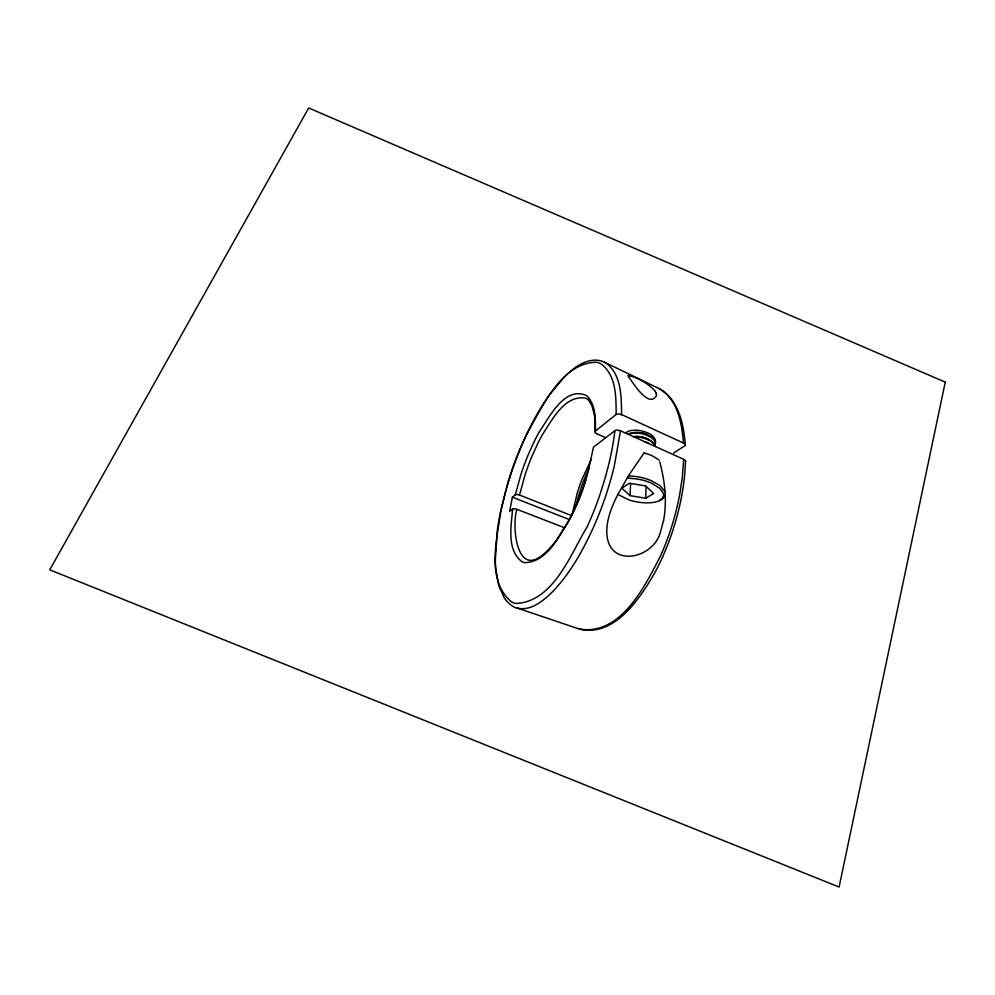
<?xml version="1.0" encoding="UTF-8"?>
<svg xmlns="http://www.w3.org/2000/svg" width="995" height="995" viewBox="0 0 995 995"><rect width="100%" height="100%" fill="white"/><g stroke="black" fill="none" stroke-linecap="round" stroke-linejoin="round"><path stroke-width="1.49" d="M634.487 437.116L636.912 437.103A30.833 26.032 34 0 1 644.636 438.385L651.14 441.233L654.847 444.84A4.614 3.856 33.8 0 1 655.344 446.519L655.357 446.295A4.353 3.644 33.8 0 0 654.909 444.479A4.366 3.644 33.6 0 0 655.444 442.812L655.444 442.315A4.055 3.383 33.6 0 0 655.407 441.718A4.813 4.017 33.5 0 0 655.481 440.996C654.25 434.268 645.929 431.855 640.096 430.586A31.019 26.131 33.7 0 0 636.228 430.176L630.395 430.574L626.352 432.29A7.898 6.629 32.6 0 0 625.494 433.061M656.489 395.562C648.616 409.405 631.937 380.874 628.517 376.757A3.221 2.637 30.7 0 1 628.156 375.65M645.718 498.259L653.678 493.532L645.668 485.946L629.487 483.247L621.8 488.197L630.009 495.622L645.718 498.259L646.103 486.368M685.543 461.232L684.784 473.807A327.168 282.244 16.7 0 1 679.374 506.928A372.118 319.93 13.9 0 1 666.924 546.728L662.533 557.125M595.022 431.619A1.492 1.256 30.8 0 1 595.445 430.984C595.57 418.982 595.918 404.592 586.627 395.587C564.712 385.65 549.327 417.278 539.414 431.656A277.456 231.648 43.6 0 0 534.489 440.959L528.432 454.242A347.491 286.199 46.5 0 0 520.771 474.976L515.335 494.826L512.375 497.177L509.639 511.368L512.624 509.079C511.268 525.932 506.393 549.713 521.865 561.603A10.149 9.054 31.3 0 0 524.788 562.648C546.902 562.051 558.382 537.288 568.742 521.218A287.145 245.765 13.1 0 0 575.744 506.965L577.162 503.744A280.677 240.392 13.5 0 0 585.769 479.864M630.009 495.622L630.643 483.446M628.206 375.612C637.36 377.055 647.832 383.286 654.598 390.537M572.361 513.507L577.249 493.147A254.185 210.48 45.1 0 1 582.038 479.217L591.204 459.466M663.553 520.497C667.272 501.02 664.834 480.846 659.735 461.854M663.528 520.609L661.227 529.216M500.858 510.808C496.928 539.775 485.821 580.371 511.554 601.95A15.211 13.768 32.6 0 0 515.87 603.467C553.618 601.975 570.956 553.27 587.025 527.051A474.292 394.393 5.4 0 0 599.637 495.547L605.545 476.767M501.256 508.918L505.808 490.398M589.227 467.762L589.003 468.235A246.2 204.124 44.8 0 0 576.093 505.547A335.949 285.105 10.7 0 0 587.858 472.774L593.43 447.476A1.405 1.194 31.2 0 1 593.853 446.83L614.922 430.661L614.661 432.813A417.054 349.792 7.9 0 1 605.433 476.729M506.306 488.595L511.903 470.759A482.301 386.072 50.3 0 1 527.673 432.377C542.611 406.395 561.839 362.304 596.851 362.267A13.221 10.92 29.1 0 1 601.788 364.419C616.403 376.135 616.092 397.403 616.141 414.48L595.445 430.984M665.195 495.274C661.874 502.338 652.16 502.91 645.345 502.836A53.668 45.173 33.5 0 1 629.089 499.925L617.82 494.465L629.337 474.428L644.063 452.961M660.854 530.285C655.357 559.053 607.137 569.613 606.776 531.753C606.751 518.519 612.099 505.97 617.883 494.316M575.782 506.194L573.68 510.758A278.152 238.377 13.6 0 1 568.182 521.579L556.491 540.061M527.885 431.73L530.173 427.141A402.191 327.542 47.8 0 1 541.031 407.589L544.837 401.607A286.075 237.569 43.1 0 1 549.7 394.53L564.389 376.956M673.615 453.061L684.684 445.909A1.567 1.293 35 0 0 685.319 444.902C683.888 427.253 680.356 408.099 667.645 394.853A28.631 23.681 32.5 0 0 661.613 390.015A25.198 20.808 32.4 0 0 658.702 388.423L604.537 362.23C597.348 358.648 588.692 360.053 581.801 363.672A66.702 55.67 31.3 0 0 575.707 367.342M659.561 500.497L662.396 498.296L663.528 495.684A6.517 5.522 35.9 0 0 663.342 493.296L659.735 488.309L651.688 483.234A53.456 46.044 36.5 0 0 629.997 478.433M627.907 434.156L629.549 433.497A22.835 19.216 33.5 0 1 636.365 432.638A30.596 25.795 33.8 0 1 644.81 433.895M633.516 436.681L636.937 436.606A30.969 26.144 34 0 1 644.648 437.887L651.165 440.723L654.847 444.342M626.974 478.234L629.972 478.234M637.795 432.439L636.626 432.427A20.261 17.027 33.4 0 0 634.138 432.651M644.063 452.961L645.494 453.359A46.703 39.8 35.1 0 1 652.77 456.046L659.237 460.138M644.81 433.882L651.265 436.73L654.959 440.362A5.037 4.216 33.6 0 1 655.394 441.668L655.407 441.718M579.563 629.126C621.029 635.693 645.108 585.918 660.717 555.496A366.608 315.328 14.1 0 0 673.938 518.942A379.655 326.062 13.3 0 0 679.809 493.906L682.284 477.836L683.677 459.304L620.507 430.81L614.363 465.71A504.925 417.838 4.5 0 1 605.843 495.498A488.483 405.562 5.1 0 1 592.784 528.805C582.262 551.628 569.762 574.015 552.15 592.174C542.934 601.092 530.298 611.714 516.529 607.846L579.563 629.126C614.338 637.136 639.051 599.587 654.063 574.09A308.176 267.12 17.7 0 0 662.521 557.125M644.536 441.643L645.73 442.078A15.609 13.134 33.7 0 1 648.553 443.447M564.625 527.798L516.915 509.316C511.741 524.701 516.007 576.341 541.964 555.434A53.842 47.636 28.3 0 0 542.785 554.8L546.18 551.852A110.544 97.112 24.1 0 0 556.416 540.011M512.375 497.177L569.277 519.539M571.366 515.51L519.552 495.037L524.751 475.884A329.258 271.983 46 0 1 532.114 455.909L537.947 443.098A262.257 219.422 43.1 0 1 542.71 434.143C552.461 419.517 564.874 394.356 585.943 398.249A7.251 6.069 29.3 0 1 588.567 400.189L591.826 405.45L594.177 413.97M597.124 433.895L605.731 437.713M604.413 362.168C621.676 372.789 621.34 396.669 621.614 414.592L683.453 443.036C681.861 423.248 677.757 398.933 658.702 388.423M647.944 434.989L647.471 434.753A16.728 14.029 33.4 0 0 646.016 434.094L643.827 433.36A24.203 20.36 33.6 0 0 637.795 432.439M654.66 390.625L655.892 392.751M504.527 598.343L498.793 585.769L495.746 568.356A147.322 128.529 38.9 0 1 495.336 560.036L497.363 529.962A345.974 286.734 46.6 0 1 500.336 512.736L508.035 482.314A469.802 377.242 50 0 1 527.897 431.743M664.971 491.592L659.872 485.485L650.941 480.51A57.984 49.986 36.5 0 0 628.43 475.971M597.149 433.671A2.935 2.475 30.8 0 1 594.786 431.793A110.196 94.127 24.3 0 0 594.301 413.97M564.451 376.993A111.042 93.02 33.7 0 1 575.657 367.292M516.417 608.144A23.457 21.193 33 0 1 504.652 598.343M683.677 459.528A2.45 2.04 35.7 0 1 685.754 461.183M614.848 430.549A6.007 5.05 31.9 0 1 620.382 431.034M512.562 508.905A5.423 4.788 28.7 0 1 516.778 509.539M515.261 494.664A5.149 4.515 28.4 0 1 519.415 495.261M656.004 393.013A8.134 6.691 32 0 1 656.29 393.883L656.327 394.082A7.425 6.107 32 0 1 656.489 395.413M616.079 414.38A5.709 4.776 31.4 0 1 621.489 414.803M683.441 443.223A2.425 2.015 35 0 1 685.306 444.578M655.444 442.812A4.565 3.818 33.6 0 0 654.946 440.86L651.252 437.228L644.785 434.38A30.696 25.882 33.8 0 0 636.34 433.099A21.766 18.308 33.4 0 0 628.417 434.33M633.666 436.668A20.087 16.903 33.6 0 1 636.439 436.395L637.621 436.407A24.601 20.721 33.7 0 1 643.678 437.327L645.879 438.061A17.164 14.427 33.6 0 1 648.068 439.094M945.25 382.13L839.096 887.03L49.75 569.837L308.674 107.97L945.25 382.13"/></g></svg>
